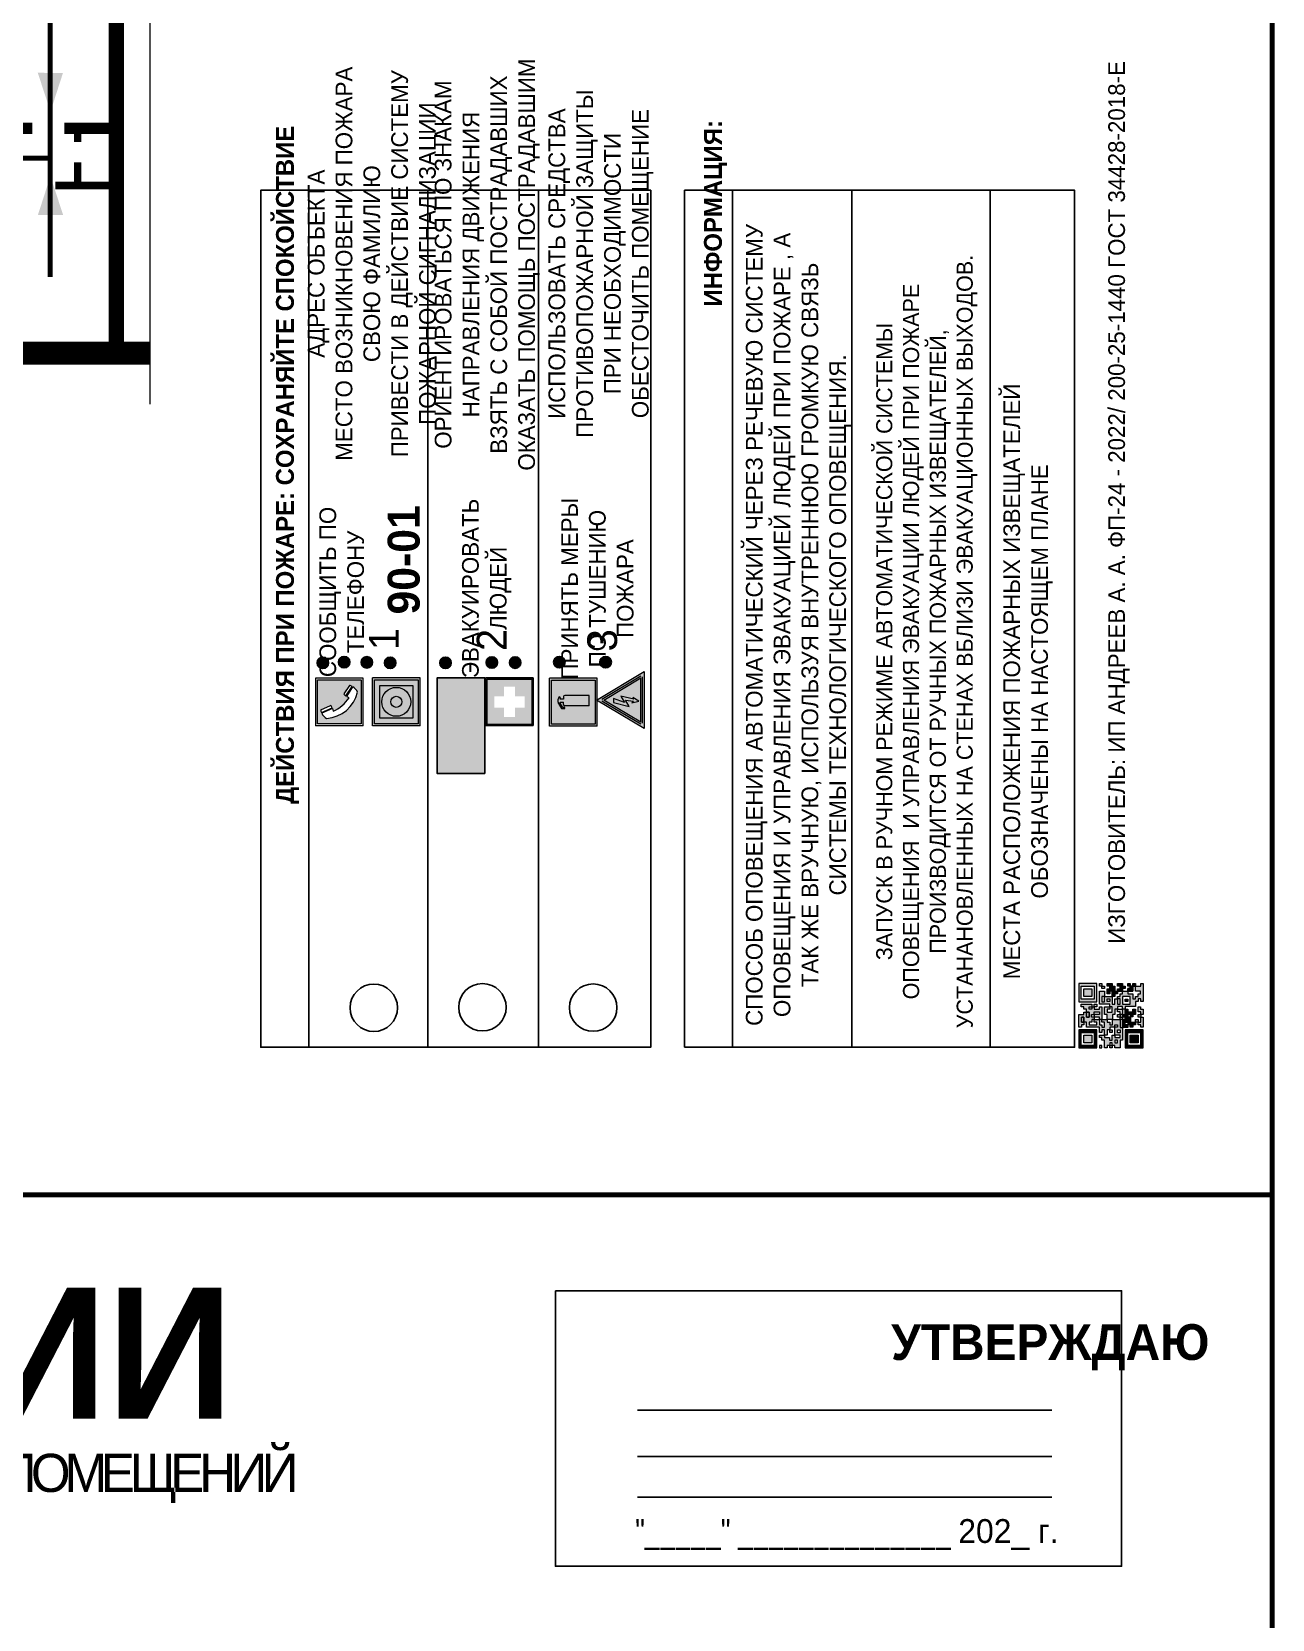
# Model space of a CAD drawing. Header units: millimetres. Extents: x 13114 to 67229, y 22859 to 38520.
# Drawn here: x 22875.4 to 23083.5, y 31221.1 to 31487.5 of the extents above; entities that cross this region are included whole.
import ezdxf

# ---------------------------------------------------------------- set-up
doc = ezdxf.new("R2010")
doc.units = ezdxf.units.MM
doc.layers.add('План_Штампы', color=7, linetype='Continuous')
doc.styles.add('обычный', font='arial.ttf')

# ---------------------------------------------------------------- blocks, each defined once
blk = doc.blocks.new('A$C3E6D3DDE')
at = {"lineweight": 5}
h = blk.add_hatch(color=40, dxfattribs=at)
h.paths.add_polyline_path([(24.1, 1.45), (16.46, -11.35), (31.74, -11.35)])
h.paths.add_polyline_path([(24.09, -0.46), (30.03, -10.41), (18.14, -10.41)], flags=16)
h.paths.add_polyline_path([(24.54, -3.08), (23.41, -6.02), (25.13, -5.01), (24.33, -8.5), (24.82, -8.27), (23.79, -9.86), (23.4, -8.04), (23.8, -8.43), (24.04, -6.29), (22.39, -7.25), (23.44, -3.08)], flags=0)
h = blk.add_hatch(color=256, dxfattribs=at)
h.paths.add_polyline_path([(24.37, 0.03, 0.567511), (23.82, 0.03), (17.59, -10.4, 0.582454), (17.86, -10.88), (30.32, -10.88, 0.582149), (30.6, -10.4)])
h.paths.add_polyline_path([(24.09, -0.46), (18.14, -10.41), (30.03, -10.41)], flags=16)
h.paths.add_polyline_path([(24.54, -3.08), (23.41, -6.02), (25.13, -5.01), (24.33, -8.5), (24.82, -8.27), (23.79, -9.86), (23.4, -8.04), (23.8, -8.43), (24.04, -6.29), (22.39, -7.25), (23.44, -3.08)], flags=0)
h = blk.add_hatch(color=40, dxfattribs=at)
h.paths.add_polyline_path([(24.09, -0.46), (18.14, -10.41), (30.03, -10.41)])
h.paths.add_polyline_path([(24.82, -8.27), (23.79, -9.86), (23.4, -8.04), (23.8, -8.43), (24.04, -6.29), (22.39, -7.25), (23.44, -3.08), (24.54, -3.08), (23.41, -6.02), (25.13, -5.01), (24.33, -8.5)], flags=16)
at = {"color": 40, "lineweight": 5}
for p, q in [((16.46, -11.35), (24.1, 1.45)), ((24.1, 1.45), (31.74, -11.35))]:
    blk.add_line(p, q, dxfattribs=at)
at = {"lineweight": 5}
for p, q in [((17.59, -10.4), (23.82, 0.03)), ((24.37, 0.03), (30.6, -10.4)), ((18.14, -10.41), (24.09, -0.46)), ((23.44, -3.08), (22.39, -7.25)), ((23.41, -6.02), (24.54, -3.08)), ((24.54, -3.08), (23.44, -3.08)), ((24.09, -0.46), (30.03, -10.41)), ((22.39, -7.25), (24.04, -6.29)), ((23.8, -8.43), (23.4, -8.04)), ((23.4, -8.04), (23.79, -9.86)), ((25.13, -5.01), (23.41, -6.02)), ((23.79, -9.86), (24.82, -8.27)), ((24.04, -6.29), (23.8, -8.43)), ((24.33, -8.5), (25.13, -5.01)), ((24.82, -8.27), (24.33, -8.5)), ((17.86, -10.88), (30.32, -10.88)), ((18.14, -10.41), (30.03, -10.41))]:
    blk.add_line(p, q, dxfattribs=at)
at = {"color": 50, "lineweight": 5}
blk.add_line((31.74, -11.35), (16.46, -11.35), dxfattribs=at)
blk = doc.blocks.new('A$C456E1F9C')
at = {"lineweight": 5}
h = blk.add_hatch(color=242, dxfattribs=at)
h.paths.add_polyline_path([(0.51, -1.47), (0.51, -13.26), (12.29, -13.26), (12.29, -1.47)])
h.paths.add_polyline_path([(5.42, -4.95, -0.254479), (4.78, -5.4), (3.52, -2.53, -0.209735), (4.23, -2.4)], flags=16)
h.paths.add_polyline_path([(8.53, -8.6), (10.87, -10.17), (10.54, -10.76), (8.03, -9.13, -0.192251)], flags=16)
h.paths.add_polyline_path([(4.61, -5.49, 0.005518), (3.87, -5.72, 0.128647), (7.49, -10.01, 0.00809), (7.83, -9.33), (10.47, -10.97, -0.16736), (8.99, -12.25, -0.327862), (1.95, -3.95, -0.166952), (3.36, -2.62)], flags=16)
at = {"color": 242, "lineweight": 5}
for p, q in [((0, -13.77), (0, -0.97)), ((12.8, -0.97), (0, -0.97)), ((4.61, -5.49), (3.36, -2.62)), ((3.52, -2.53), (4.78, -5.4)), ((4.23, -2.4), (5.42, -4.95)), ((12.8, -13.77), (12.8, -0.97)), ((7.83, -9.33), (10.47, -10.97)), ((8.03, -9.13), (10.54, -10.76)), ((10.81, -10.12), (8.53, -8.6)), ((10.54, -10.76), (10.8, -10.3)), ((10.8, -10.3), (10.81, -10.12)), ((0, -13.77), (12.8, -13.77))]:
    blk.add_line(p, q, dxfattribs=at)
blk.add_lwpolyline([(0.51, -1.47), (12.29, -1.47), (12.29, -13.26), (0.51, -13.26)], close=True, dxfattribs=at)
for centre, radius, start, end in [((4.59, -5.34), 2.99, 114.2845, 152.1974), ((11.12, -3.31), 9.19, 183.9915, 256.6009), ((4.02, -3.27), 0.891, 76.3284, 123.7092), ((14.98, -39.1), 35.17, 107.1487, 108.4135), ((13.86, -0.94), 11.08, 205.5536, 234.8762), ((4.68, -4.59), 0.824, 276.9621, 334.0723), ((-13.31, 0.8), 23.44, 332.5487, 334.4027), ((8.94, -9.5), 0.989, 114.4092, 157.9388), ((7.87, -9.46), 3, 291.9291, 329.9329)]:
    blk.add_arc(centre, radius, start, end, dxfattribs=at)
blk = doc.blocks.new('A$C54414219')
at = {"true_color": 0xffffff}
h = blk.add_hatch(color=7, dxfattribs=at)
h.paths.add_polyline_path([(2.39, -9.45), (2.39, -18.3), (11.23, -18.3), (11.23, -9.45)], flags=0)
h.paths.add_polyline_path([(10.71, -13.87, -1), (2.92, -13.87, -1)], flags=0)
h.paths.add_polyline_path([(8.3, -13.87, -1), (5.33, -13.87, -1)], flags=0)
h.paths.add_polyline_path([(0.41, -7.47), (0.41, -20.27), (13.21, -20.27), (13.21, -7.47)])
h.paths.add_polyline_path([(0.92, -19.77), (12.71, -19.77), (12.71, -7.98), (0.92, -7.98)], flags=16)
h.paths.add_polyline_path([(11.23, -9.45), (11.23, -18.3), (2.39, -18.3), (2.39, -9.45)], flags=0)
at = {"lineweight": 5}
h = blk.add_hatch(color=242, dxfattribs=at)
h.paths.add_polyline_path([(12.71, -7.98), (0.92, -7.98), (0.92, -19.77), (12.71, -19.77)])
h.paths.add_polyline_path([(11.23, -18.3), (2.39, -18.3), (2.39, -9.45), (11.23, -9.45)], flags=16)
h.paths.add_polyline_path([(10.71, -13.87, -1), (2.92, -13.87, -1)], flags=0)
h.paths.add_polyline_path([(8.3, -13.87, -1), (5.33, -13.87, -1)], flags=0)
at = {"true_color": 0xffffff}
h = blk.add_hatch(color=7, dxfattribs=at)
h.paths.add_polyline_path([(2.39, -9.45), (2.39, -18.3), (11.23, -18.3), (11.23, -9.45)])
h.paths.add_polyline_path([(10.71, -13.87, -1), (2.92, -13.87, -1)], flags=16)
h.paths.add_polyline_path([(8.3, -13.87, -1), (5.33, -13.87, -1)], flags=0)
at = {"lineweight": 5}
h = blk.add_hatch(color=242, dxfattribs=at)
h.paths.add_polyline_path([(2.92, -13.87, 1), (10.71, -13.87, 1)])
h.paths.add_polyline_path([(8.3, -13.87, -1), (5.33, -13.87, -1)], flags=16)
at = {"color": 242, "lineweight": 5}
for p, q in [((0.41, -20.27), (0.41, -7.47)), ((0.41, -7.47), (13.21, -7.47)), ((0.41, -7.47), (13.21, -7.47)), ((13.21, -20.27), (13.21, -7.47)), ((0.41, -20.27), (13.21, -20.27))]:
    blk.add_line(p, q, dxfattribs=at)
for points in [[(0.92, -7.98), (12.71, -7.98), (12.71, -19.77), (0.92, -19.77)], [(2.39, -9.45), (11.23, -9.45), (11.23, -18.3), (2.39, -18.3)]]:
    blk.add_lwpolyline(points, close=True, dxfattribs=at)
for radius in [3.89, 1.49]:
    blk.add_circle((6.81, -13.87), radius, dxfattribs=at)
blk = doc.blocks.new('A$C32E8229D')
at = {"true_color": 0xffffff}
blk.add_hatch(color=7, dxfattribs=at).paths.add_polyline_path([(0, 0), (0, -8), (16, -8), (16, 0)])
h = blk.add_hatch(color=126)
h.paths.add_polyline_path([(0.2, -0.2), (15.8, -0.2), (15.8, -7.8), (0.2, -7.8)])
h.paths.add_polyline_path([(13.49, -2.05), (12.08, -2.05), (11.37, -2.63, 0.162397), (11.29, -2.84), (11.29, -3.63), (10.35, -3.63), (10.35, -4.05), (11.68, -4.05), (11.68, -3.48), (12.26, -4.28), (11.29, -5.1), (11.29, -6.78), (11.85, -6.78), (11.85, -5.44), (12.8, -4.64), (12.8, -5.94), (14.46, -5.94), (14.46, -5.39), (13.45, -5.39), (13.45, -3.97), (12.46, -2.59), (13.15, -2.59), (13.69, -3.34), (14.18, -3)], flags=16)
h.paths.add_polyline_path([(10.74, -1.82, 1), (11.8, -1.82, 1)], flags=16)
h.paths.add_polyline_path([(9.39, -3.59), (5.99, -3.59), (6.56, -3.03), (5.91, -3.03), (5.1, -3.83), (5.91, -4.64), (6.56, -4.64), (5.99, -4.09), (9.39, -4.09)], flags=16)
h.paths.add_polyline_path([(4.29, -1.08), (1.72, -1.08), (1.72, -6.6), (4.29, -6.6)], flags=16)
at = {"color": 126}
blk.add_lwpolyline([(16, -8), (0, -8), (0, 0), (16, 0)], close=True, dxfattribs=at)
blk = doc.blocks.new('A$C18900ED3')
h = blk.add_hatch(color=126)
h.paths.add_polyline_path([(-0.18, -0.18), (-7.02, -0.18), (-7.02, -7.02), (-0.18, -7.02)])
h.paths.add_polyline_path([(-5.89, -4.46), (-5.89, -2.77), (-4.46, -2.77), (-4.46, -1.31), (-2.77, -1.31), (-2.77, -2.77), (-1.33, -2.77), (-1.33, -4.46), (-2.77, -4.46), (-2.77, -5.89), (-4.46, -5.89), (-4.46, -4.46)], flags=16)
at = {"color": 126}
for p, q in [((-7.2, 0), (-7.2, -7.2)), ((0, 0), (-7.2, 0)), ((0, -7.2), (0, 0)), ((-7.02, -7.02), (-7.02, -0.18)), ((-7.02, -0.18), (-0.18, -0.18)), ((-0.18, -0.18), (-0.18, -7.02)), ((-0.18, -7.02), (-7.02, -7.02)), ((-7.2, -7.2), (0, -7.2))]:
    blk.add_line(p, q, dxfattribs=at)
blk = doc.blocks.new('A$C3AD82952')
at = {"true_color": 0xf5f5ff}
h = blk.add_hatch(color=7, dxfattribs=at)
h.dxf.hatch_style = 1
h.paths.add_polyline_path([(8.21, 8.73, 0.414214), (7.89, 9.05), (7.22, 9.05), (7.22, 9.92), (7.59, 9.92, 1), (7.57, 10.36), (7.22, 10.36), (7.22, 10.6), (6.43, 10.6), (6.43, 10.36), (6.01, 10.36), (4.74, 9.59), (4.74, 8.69), (4.98, 8.73), (4.98, 9.26), (6.12, 9.91), (6.43, 9.91), (6.43, 9.05), (5.76, 9.05, 0.414214), (5.44, 8.73), (5.44, 2.2), (8.21, 2.2)], flags=0)
h.paths.add_polyline_path([(12.8, 12.8), (0, 12.8), (0, 0), (12.8, 0)])
h.paths.add_polyline_path([(0.51, 12.29), (12.29, 12.29), (12.29, 0.51), (0.51, 0.51)], flags=16)
h.paths.add_polyline_path([(4.74, 9.59), (6.01, 10.36), (6.43, 10.36), (6.43, 10.6), (7.22, 10.6), (7.22, 10.36), (7.59, 10.36, -0.94586), (7.59, 9.92), (7.22, 9.92), (7.22, 9.05), (7.89, 9.05, -0.414214), (8.21, 8.73), (8.21, 2.2), (5.44, 2.2), (5.44, 8.73, -0.414214), (5.76, 9.05), (6.43, 9.05), (6.43, 9.91), (6.12, 9.91), (4.98, 9.26), (4.98, 8.73), (4.74, 8.69)], flags=0)
h = blk.add_hatch(color=242)
h.dxf.hatch_style = 1
h.paths.add_polyline_path([(12.29, 12.29), (0.51, 12.29), (0.51, 0.51), (12.29, 0.51)])
h.paths.add_polyline_path([(4.74, 8.69), (4.74, 9.59), (6.01, 10.36), (6.43, 10.36), (6.43, 10.6), (7.22, 10.6), (7.22, 10.36), (7.59, 10.36, -0.94586), (7.59, 9.92), (7.22, 9.92), (7.22, 9.05), (7.89, 9.05, -0.414214), (8.21, 8.73), (8.21, 2.2), (5.44, 2.2), (5.44, 8.73, -0.414214), (5.76, 9.05), (6.43, 9.05), (6.43, 9.91), (6.12, 9.91), (4.98, 9.26), (4.98, 8.73)], flags=16)
h = blk.add_hatch(color=7, dxfattribs=at)
h.dxf.hatch_style = 1
h.paths.add_polyline_path([(8.21, 8.73, 0.414214), (7.89, 9.05), (7.22, 9.05), (7.22, 9.92), (7.59, 9.92, 1), (7.57, 10.36), (7.22, 10.36), (7.22, 10.6), (6.43, 10.6), (6.43, 10.36), (6.01, 10.36), (4.74, 9.59), (4.74, 8.69), (4.98, 8.73), (4.98, 9.26), (6.12, 9.91), (6.43, 9.91), (6.43, 9.05), (5.76, 9.05, 0.414214), (5.44, 8.73), (5.44, 2.2), (8.21, 2.2)])
at = {"color": 242, "lineweight": 5}
for p, q in [((0, 0), (0, 12.8)), ((0, 12.8), (12.8, 12.8)), ((12.8, 0), (12.8, 12.8)), ((6.01, 10.36), (4.74, 9.59)), ((4.74, 9.59), (4.74, 8.69)), ((4.74, 8.69), (4.98, 8.73)), ((4.98, 9.26), (6.12, 9.91)), ((4.98, 8.73), (4.98, 9.26)), ((5.44, 2.2), (5.44, 8.73)), ((5.76, 9.05), (6.43, 9.05)), ((6.01, 10.36), (6.43, 10.36)), ((6.12, 9.91), (6.43, 9.91)), ((7.22, 10.6), (6.43, 10.6)), ((6.43, 10.6), (6.43, 10.36)), ((6.43, 9.91), (6.43, 9.05)), ((7.22, 10.36), (7.22, 10.6)), ((7.59, 10.36), (7.22, 10.36)), ((7.22, 9.05), (7.22, 9.92)), ((7.59, 9.92), (7.22, 9.92)), ((7.89, 9.05), (7.22, 9.05)), ((8.21, 2.2), (8.21, 8.73)), ((0, 0), (12.8, 0)), ((5.44, 2.2), (8.21, 2.2))]:
    blk.add_line(p, q, dxfattribs=at)
blk.add_lwpolyline([(0.51, 12.29), (12.29, 12.29), (12.29, 0.51), (0.51, 0.51)], close=True, dxfattribs=at)
for centre, radius, start, end in [((5.76, 8.73), 0.32, 90, 180), ((7.58, 10.14), 0.223, 273.1875, 86.8125), ((7.89, 8.73), 0.32, 0, 90)]:
    blk.add_arc(centre, radius, start, end, dxfattribs=at)
blk = doc.blocks.new('QR')
at = {"lineweight": 0}
h = blk.add_hatch(color=256, dxfattribs=at)
h.dxf.hatch_style = 1
h.paths.add_polyline_path([(9241.16, 2687.38), (9242.01, 2687.38), (9242.01, 2687.83), (9241.59, 2687.83), (9241.59, 2688.68), (9239.45, 2688.68), (9239.45, 2688.25), (9239.86, 2688.25), (9239.86, 2687.83), (9240.29, 2687.83), (9240.29, 2688.25), (9241.16, 2688.25), (9241.16, 2687.83), (9240.29, 2687.83), (9240.29, 2687.38), (9239.45, 2687.38), (9239.45, 2685.22), (9238.57, 2685.22), (9238.57, 2684.8), (9239.02, 2684.8), (9239.02, 2684.37), (9238.13, 2684.37), (9238.13, 2683.92), (9239.02, 2683.92), (9239.02, 2683.5), (9239.44, 2683.5), (9239.44, 2682.64), (9239.87, 2682.64), (9239.87, 2682.18), (9239.44, 2682.18), (9239.44, 2682.64), (9238.13, 2682.64), (9238.13, 2681.76), (9237.71, 2681.76), (9237.71, 2682.64), (9238.13, 2682.64), (9238.13, 2683.07), (9237.27, 2683.07), (9237.27, 2683.51), (9237.71, 2683.51), (9237.71, 2684.37), (9238.13, 2684.37), (9238.13, 2685.22), (9237.71, 2685.22), (9237.71, 2684.8), (9237.28, 2684.8), (9237.28, 2684.38), (9235.98, 2684.38), (9235.98, 2683.92), (9236.4, 2683.92), (9236.4, 2683.49), (9236.84, 2683.49), (9236.84, 2683.07), (9236.4, 2683.07), (9236.4, 2682.64), (9235.98, 2682.64), (9235.98, 2681.76), (9237.29, 2681.76), (9237.29, 2681.33), (9239.43, 2681.33), (9239.43, 2681.76), (9240.74, 2681.76), (9240.74, 2683.05), (9239.87, 2683.05), (9239.87, 2683.5), (9240.29, 2683.5), (9240.29, 2683.91), (9240.74, 2683.91), (9240.74, 2684.81), (9240.29, 2684.81), (9240.29, 2684.79), (9240.29, 2684.37), (9239.45, 2684.37), (9239.45, 2684.8), (9239.87, 2684.8), (9239.87, 2685.21), (9240.74, 2685.21), (9240.74, 2686.1), (9240.29, 2686.1), (9240.29, 2685.64), (9239.86, 2685.64), (9239.86, 2686.95), (9240.29, 2686.95), (9240.29, 2686.52), (9240.74, 2686.52), (9240.74, 2686.1), (9241.16, 2686.1), (9241.16, 2686.53), (9241.59, 2686.53), (9241.59, 2686.1), (9242.02, 2686.1), (9242.02, 2685.21), (9241.59, 2685.21), (9241.59, 2686.1), (9241.16, 2686.1), (9241.16, 2685.21), (9240.74, 2685.21), (9240.74, 2684.81), (9242.89, 2684.81), (9242.89, 2685.22), (9242.47, 2685.22), (9242.47, 2686.11), (9242.89, 2686.11), (9242.89, 2686.52), (9242.46, 2686.52), (9242.46, 2686.95), (9242.89, 2686.95), (9242.89, 2686.52), (9243.32, 2686.52), (9243.32, 2688.26), (9242.9, 2688.26), (9242.9, 2687.83), (9242.47, 2687.83), (9242.47, 2687.38), (9242.01, 2687.38), (9242.01, 2686.94), (9241.16, 2686.94)])
h.paths.add_polyline_path([(9239.02, 2682.18), (9239.02, 2681.76), (9238.54, 2681.76), (9238.54, 2682.18)], flags=16)
h.paths.add_polyline_path([(9237.27, 2682.65), (9237.27, 2682.19), (9236.83, 2682.19), (9236.83, 2682.65)], flags=16)
h = blk.add_hatch(color=256, dxfattribs=at)
h.dxf.hatch_style = 1
h.paths.add_polyline_path([(9238.15, 2687.83), (9236.83, 2687.83), (9236.83, 2686.52), (9238.15, 2686.52)], flags=0)
h.paths.add_polyline_path([(9239.01, 2685.65), (9239.01, 2688.68), (9235.98, 2688.68), (9235.98, 2685.65)])
h.paths.add_polyline_path([(9236.41, 2686.1), (9236.41, 2688.26), (9238.56, 2688.26), (9238.56, 2686.1)], flags=16)
h.paths.add_polyline_path([(9236.83, 2686.52), (9236.83, 2687.83), (9238.15, 2687.83), (9238.15, 2686.52)], flags=0)
h = blk.add_hatch(color=256, dxfattribs=at)
h.dxf.hatch_style = 1
h.paths.add_polyline_path([(9238.15, 2686.52), (9238.15, 2687.83), (9236.83, 2687.83), (9236.83, 2686.52)])
h.paths.add_polyline_path([(9245.91, 2686.52), (9245.91, 2687.83), (9244.59, 2687.83), (9244.59, 2686.52)], flags=0)
h.paths.add_polyline_path([(9246.77, 2685.65), (9246.77, 2688.68), (9243.74, 2688.68), (9243.74, 2685.65)])
h.paths.add_polyline_path([(9244.17, 2686.1), (9244.17, 2688.26), (9246.32, 2688.26), (9246.32, 2686.1)], flags=16)
h.paths.add_polyline_path([(9244.59, 2686.52), (9244.59, 2687.83), (9245.91, 2687.83), (9245.91, 2686.52)], flags=0)
h = blk.add_hatch(color=256, dxfattribs=at)
h.dxf.hatch_style = 1
h.paths.add_polyline_path([(9240.75, 2681.76), (9240.75, 2681.35), (9241.17, 2681.35), (9241.17, 2681.76)])
h.paths.add_polyline_path([(9241.6, 2682.18), (9241.17, 2682.18), (9241.17, 2681.76), (9241.6, 2681.76)])
h.paths.add_polyline_path([(9242.47, 2681.34), (9242.47, 2682.19), (9242.02, 2682.19), (9242.02, 2681.76), (9241.6, 2681.76), (9241.6, 2681.34)])
h.paths.add_polyline_path([(9239.87, 2678.3), (9239.44, 2678.3), (9239.44, 2677.89), (9241.17, 2677.89), (9241.17, 2678.3), (9240.28, 2678.3), (9240.28, 2678.73), (9239.87, 2678.73)])
h.paths.add_polyline_path([(9240.75, 2678.73), (9240.75, 2679.19), (9240.28, 2679.19), (9240.28, 2678.73)])
h.paths.add_polyline_path([(9241.6, 2678.73), (9241.17, 2678.73), (9241.17, 2678.3), (9241.6, 2678.3)])
h.paths.add_polyline_path([(9242.02, 2678.3), (9241.6, 2678.3), (9241.6, 2677.89), (9242.48, 2677.89), (9242.48, 2678.31), (9242.9, 2678.31), (9242.9, 2678.73), (9242.02, 2678.73)])
h.paths.add_polyline_path([(9246.36, 2684.37), (9246.36, 2684.79), (9245.93, 2684.79), (9245.93, 2684.37)])
h.paths.add_polyline_path([(9246.78, 2685.2), (9246.36, 2685.2), (9246.36, 2684.79), (9246.78, 2684.79)])
h.paths.add_polyline_path([(9245.91, 2687.83), (9244.59, 2687.83), (9244.59, 2686.52), (9245.91, 2686.52)])
h = blk.add_hatch(color=256, dxfattribs=at)
h.dxf.hatch_style = 1
h.paths.add_polyline_path([(9243.32, 2686.11), (9242.89, 2686.11), (9242.89, 2685.64), (9243.32, 2685.64)])
h.paths.add_polyline_path([(9239.02, 2683.07), (9239.02, 2683.5), (9238.56, 2683.5), (9238.56, 2683.07)])
h.paths.add_polyline_path([(9236.4, 2684.8), (9236.4, 2685.22), (9235.98, 2685.22), (9235.98, 2684.8)])
h.paths.add_polyline_path([(9236.4, 2683.07), (9236.4, 2683.49), (9235.98, 2683.49), (9235.98, 2683.07)])
h = blk.add_hatch(color=256, dxfattribs=at)
h.dxf.hatch_style = 1
h.paths.add_polyline_path([(9243.32, 2682.64), (9243.32, 2683.07), (9244.62, 2683.07), (9244.62, 2684.37), (9243.74, 2684.37), (9243.74, 2684.8), (9244.62, 2684.8), (9244.62, 2684.37), (9245.48, 2684.37), (9245.48, 2685.22), (9243.32, 2685.22), (9243.32, 2683.5), (9242.89, 2683.5), (9242.89, 2683.06), (9242.01, 2683.06), (9242.01, 2683.91), (9242.47, 2683.91), (9242.47, 2683.5), (9242.89, 2683.5), (9242.89, 2684.38), (9241.59, 2684.38), (9241.59, 2683.91), (9240.74, 2683.91), (9240.74, 2683.05), (9241.59, 2683.05), (9241.59, 2682.64), (9242.47, 2682.64), (9242.47, 2682.19), (9242.91, 2682.19), (9242.91, 2681.34), (9242.48, 2681.34), (9242.48, 2680.91), (9242.91, 2680.91), (9242.91, 2679.17), (9243.75, 2679.17), (9243.75, 2678.73), (9244.2, 2678.73), (9244.2, 2678.3), (9243.75, 2678.3), (9243.75, 2677.88), (9246.78, 2677.88), (9246.78, 2678.3), (9246.35, 2678.3), (9246.35, 2679.19), (9245.48, 2679.19), (9245.48, 2678.31), (9245.05, 2678.31), (9245.05, 2678.73), (9244.62, 2678.73), (9244.62, 2679.19), (9244.2, 2679.19), (9244.2, 2679.61), (9245.05, 2679.61), (9245.05, 2680.46), (9245.48, 2680.46), (9245.48, 2681.34), (9245.04, 2681.34), (9245.04, 2681.76), (9244.63, 2681.76), (9244.63, 2682.19), (9244.21, 2682.19), (9244.21, 2681.76), (9243.32, 2681.76), (9243.32, 2682.19), (9244.21, 2682.19), (9244.21, 2682.64)])
h.paths.add_polyline_path([(9243.75, 2683.49), (9243.75, 2683.92), (9244.21, 2683.92), (9244.21, 2683.49)], flags=16)
h.paths.add_polyline_path([(9243.32, 2681.34), (9244.63, 2681.34), (9244.63, 2680.04), (9243.32, 2680.04)], flags=16)
h.paths.add_polyline_path([(9243.76, 2680.89), (9244.18, 2680.89), (9244.18, 2680.48), (9243.76, 2680.48)], flags=0)
h = blk.add_hatch(color=256, dxfattribs=at)
h.dxf.hatch_style = 1
h.paths.add_polyline_path([(9246.36, 2683.07), (9246.78, 2683.07), (9246.78, 2683.92), (9246.36, 2683.92), (9246.36, 2683.49), (9245.92, 2683.49), (9245.92, 2683.92), (9245.06, 2683.92), (9245.06, 2683.49), (9245.48, 2683.49), (9245.48, 2683.07), (9244.62, 2683.07), (9244.62, 2682.65), (9245.05, 2682.65), (9245.05, 2682.18), (9245.48, 2682.18), (9245.48, 2682.65), (9246.36, 2682.65)])
h.paths.add_polyline_path([(9246.78, 2682.18), (9246.36, 2682.18), (9246.36, 2681.75), (9245.92, 2681.75), (9245.92, 2682.18), (9245.48, 2682.18), (9245.48, 2681.34), (9245.48, 2681.34), (9245.94, 2681.34), (9245.94, 2680.91), (9246.36, 2680.91), (9246.36, 2681.34), (9246.78, 2681.34)])
h = blk.add_hatch(color=256, dxfattribs=at)
h.dxf.hatch_style = 1
h.paths.add_polyline_path([(9235.98, 2680.9), (9235.98, 2677.86), (9239.02, 2677.86), (9239.02, 2680.9)])
h.paths.add_polyline_path([(9238.57, 2680.48), (9238.57, 2678.32), (9236.41, 2678.32), (9236.41, 2680.48)], flags=16)
h.paths.add_polyline_path([(9238.15, 2680.05), (9238.15, 2678.74), (9236.83, 2678.74), (9236.83, 2680.05)], flags=0)
h = blk.add_hatch(color=256, dxfattribs=at)
h.dxf.hatch_style = 1
h.paths.add_polyline_path([(9238.15, 2680.05), (9236.83, 2680.05), (9236.83, 2678.74), (9238.15, 2678.74)])
h = blk.add_hatch(color=256, dxfattribs=at)
h.dxf.hatch_style = 1
h.paths.add_polyline_path([(9242.02, 2680.46), (9242.48, 2680.46), (9242.48, 2680.91), (9241.58, 2680.91), (9241.58, 2681.35), (9241.17, 2681.35), (9241.17, 2680.91), (9240.75, 2680.91), (9240.75, 2681.33), (9239.43, 2681.33), (9239.43, 2680.46), (9239.86, 2680.46), (9239.86, 2680.92), (9240.3, 2680.92), (9240.3, 2680.46), (9239.86, 2680.46), (9239.86, 2680.04), (9239.44, 2680.04), (9239.44, 2679.62), (9239.86, 2679.62), (9239.86, 2679.19), (9240.29, 2679.19), (9240.29, 2680.03), (9241.18, 2680.03), (9241.18, 2680.47), (9241.6, 2680.47), (9241.6, 2680.03), (9241.18, 2680.03), (9241.18, 2679.61), (9241.6, 2679.61), (9241.6, 2679.19), (9242.47, 2679.19), (9242.47, 2679.6), (9242.02, 2679.6)])
h = blk.add_hatch(color=256, dxfattribs=at)
h.dxf.hatch_style = 1
h.paths.add_polyline_path([(9244.18, 2680.48), (9244.18, 2680.89), (9243.76, 2680.89), (9243.76, 2680.48)])
h = blk.add_hatch(color=256, dxfattribs=at)
h.dxf.hatch_style = 1
h.paths.add_polyline_path([(9245.93, 2680.04), (9245.93, 2680.46), (9245.48, 2680.46), (9245.48, 2679.62), (9246.35, 2679.62), (9246.35, 2680.04)])
h.paths.add_polyline_path([(9246.78, 2680.04), (9246.78, 2680.46), (9246.35, 2680.46), (9246.35, 2680.04)])
h.paths.add_polyline_path([(9246.78, 2679.18), (9246.78, 2679.62), (9246.35, 2679.62), (9246.35, 2679.18)])
for points in [[(9237.71, 2685.22), (9238.13, 2685.22), (9238.13, 2684.37), (9237.71, 2684.37), (9237.71, 2683.51), (9237.27, 2683.51), (9237.27, 2683.07), (9238.13, 2683.07), (9238.13, 2682.64), (9237.71, 2682.64), (9237.71, 2681.76), (9238.13, 2681.76), (9238.13, 2682.64), (9239.44, 2682.64), (9239.44, 2683.5), (9239.02, 2683.5), (9239.02, 2683.07), (9238.56, 2683.07), (9238.56, 2683.5), (9239.02, 2683.5), (9239.02, 2683.92), (9238.13, 2683.92), (9238.13, 2684.37), (9239.02, 2684.37), (9239.02, 2684.8), (9238.57, 2684.8), (9238.57, 2685.22), (9239.45, 2685.22), (9239.45, 2687.38), (9240.29, 2687.38), (9240.29, 2687.83), (9239.86, 2687.83), (9239.86, 2688.25), (9239.45, 2688.25), (9239.45, 2688.68), (9241.59, 2688.68), (9241.59, 2687.83), (9242.01, 2687.83), (9242.01, 2687.38), (9242.47, 2687.38), (9242.47, 2687.83), (9242.9, 2687.83), (9242.9, 2688.26), (9243.32, 2688.26), (9243.32, 2686.52), (9242.89, 2686.52), (9242.89, 2686.11), (9243.32, 2686.11), (9243.32, 2685.64), (9242.89, 2685.64), (9242.89, 2686.11), (9242.47, 2686.11), (9242.47, 2685.22), (9242.89, 2685.22), (9242.89, 2684.81), (9240.74, 2684.81), (9240.74, 2683.91), (9241.59, 2683.91), (9241.59, 2684.38), (9242.89, 2684.38), (9242.89, 2683.5), (9242.47, 2683.5), (9242.47, 2683.91), (9242.01, 2683.91), (9242.01, 2683.06), (9242.89, 2683.06), (9242.89, 2683.5), (9243.32, 2683.5), (9243.32, 2685.22), (9245.48, 2685.22), (9245.48, 2684.37), (9244.62, 2684.37), (9244.62, 2683.07), (9245.48, 2683.07), (9245.48, 2683.49), (9245.06, 2683.49), (9245.06, 2683.92), (9245.92, 2683.92), (9245.92, 2683.49), (9246.36, 2683.49), (9246.36, 2683.92), (9246.78, 2683.92), (9246.78, 2683.07), (9246.36, 2683.07), (9246.36, 2682.65), (9245.48, 2682.65), (9245.48, 2682.18), (9245.92, 2682.18), (9245.92, 2681.75), (9246.36, 2681.75), (9246.36, 2682.18), (9246.78, 2682.18), (9246.78, 2681.34), (9246.36, 2681.34), (9246.36, 2680.91), (9245.94, 2680.91), (9245.94, 2681.34), (9245.48, 2681.34), (9245.48, 2680.46), (9245.93, 2680.46), (9245.93, 2680.04), (9246.35, 2680.04), (9246.35, 2680.46), (9246.78, 2680.46), (9246.78, 2680.04), (9246.78, 2680.04), (9246.35, 2680.04), (9246.35, 2679.62), (9246.78, 2679.62), (9246.78, 2679.18), (9246.35, 2679.18), (9246.35, 2678.3), (9246.78, 2678.3), (9246.78, 2677.88), (9243.75, 2677.88), (9243.75, 2678.3), (9244.2, 2678.3), (9244.2, 2678.73), (9243.75, 2678.73), (9243.75, 2679.17), (9242.91, 2679.17), (9242.91, 2680.91), (9242.48, 2680.91), (9242.48, 2680.46), (9242.02, 2680.46), (9242.02, 2679.6), (9242.47, 2679.6), (9242.47, 2679.19), (9241.6, 2679.19), (9241.6, 2679.61), (9241.18, 2679.61), (9241.18, 2680.03), (9240.29, 2680.03), (9240.29, 2679.19), (9240.75, 2679.19), (9240.75, 2678.73), (9240.28, 2678.73), (9240.28, 2678.3), (9241.17, 2678.3), (9241.17, 2678.73), (9241.6, 2678.73), (9241.6, 2678.3), (9242.02, 2678.3), (9242.02, 2678.73), (9242.9, 2678.73), (9242.9, 2678.31), (9242.48, 2678.31), (9242.48, 2677.89), (9241.6, 2677.89), (9241.6, 2678.3), (9241.17, 2678.3), (9241.17, 2677.89), (9239.44, 2677.89), (9239.44, 2678.3), (9239.87, 2678.3), (9239.87, 2678.73), (9240.28, 2678.73), (9240.28, 2679.19), (9240.29, 2679.19), (9239.86, 2679.19), (9239.86, 2679.62), (9239.44, 2679.62), (9239.44, 2680.04), (9239.86, 2680.04), (9239.86, 2680.46), (9239.43, 2680.46), (9239.43, 2681.33), (9237.29, 2681.33), (9237.29, 2681.76), (9235.98, 2681.76), (9235.98, 2682.64), (9236.4, 2682.64), (9236.4, 2683.07), (9235.98, 2683.07), (9235.98, 2683.49), (9236.4, 2683.49), (9236.4, 2683.92), (9235.98, 2683.92), (9235.98, 2684.38), (9237.28, 2684.38), (9237.28, 2684.8), (9237.71, 2684.8), (9237.71, 2685.22), (9237.92, 2685.22)], [(9240.74, 2685.21), (9239.87, 2685.21), (9239.87, 2684.8), (9239.45, 2684.8), (9239.45, 2684.37), (9240.29, 2684.37), (9240.29, 2684.79), (9240.29, 2684.81), (9240.74, 2684.81), (9240.74, 2685.21), (9239.87, 2685.21)], [(9240.74, 2686.1), (9240.74, 2686.52), (9240.29, 2686.52), (9240.29, 2686.95), (9239.86, 2686.95), (9239.86, 2685.64), (9240.29, 2685.64), (9240.29, 2686.1), (9240.74, 2686.1), (9240.74, 2686.52)], [(9244.62, 2684.37), (9244.62, 2684.8), (9243.74, 2684.8), (9243.74, 2684.37), (9244.62, 2684.37)], [(9240.74, 2683.05), (9240.74, 2681.76), (9239.43, 2681.76), (9239.43, 2681.33), (9240.75, 2681.33), (9240.75, 2681.35), (9240.75, 2680.91), (9241.17, 2680.91), (9241.17, 2681.35), (9241.58, 2681.35), (9241.58, 2680.91), (9242.48, 2680.91), (9242.48, 2681.34), (9242.91, 2681.34), (9242.91, 2682.19), (9242.47, 2682.19), (9242.47, 2682.64), (9241.59, 2682.64), (9241.59, 2683.05), (9240.74, 2683.05)], [(9240.74, 2683.91), (9240.29, 2683.91), (9240.29, 2683.5), (9239.87, 2683.5), (9239.87, 2683.05), (9240.74, 2683.05), (9240.74, 2683.91)], [(9241.6, 2681.76), (9242.02, 2681.76), (9242.02, 2682.19), (9242.47, 2682.19), (9242.47, 2681.34), (9241.6, 2681.34), (9241.6, 2681.76)], [(9244.62, 2683.07), (9243.32, 2683.07), (9243.32, 2682.64), (9244.21, 2682.64), (9244.21, 2682.19), (9243.32, 2682.19), (9243.32, 2681.76), (9244.21, 2681.76), (9244.21, 2682.19), (9244.63, 2682.19), (9244.63, 2681.76), (9245.04, 2681.76), (9245.04, 2681.34), (9245.48, 2681.34)], [(9245.48, 2682.18), (9245.05, 2682.18), (9245.05, 2682.65), (9244.62, 2682.65), (9244.62, 2683.07)], [(9245.48, 2682.18), (9245.48, 2681.34)], [(9239.86, 2680.46), (9239.86, 2680.92), (9240.3, 2680.92), (9240.3, 2680.46), (9239.86, 2680.46)], [(9245.48, 2680.46), (9245.05, 2680.46), (9245.05, 2679.61), (9244.2, 2679.61), (9244.2, 2679.19), (9244.62, 2679.19), (9244.62, 2678.73), (9245.05, 2678.73), (9245.05, 2678.31), (9245.48, 2678.31), (9245.48, 2679.19), (9246.35, 2679.19), (9246.35, 2679.07)], [(9246.35, 2679.62), (9245.48, 2679.62), (9245.48, 2680.46)], [(9245.48, 2680.46), (9245.48, 2679.62), (9246.35, 2679.62), (9246.35, 2680.04), (9245.93, 2680.04), (9245.93, 2680.46), (9245.48, 2680.46), (9245.48, 2679.62)], [(9246.35, 2679.62), (9246.35, 2679.18)]]:
    blk.add_lwpolyline(points, dxfattribs=at)
for points in [[(9235.98, 2685.65), (9239.01, 2685.65), (9239.01, 2688.68), (9235.98, 2688.68)], [(9236.41, 2688.26), (9238.56, 2688.26), (9238.56, 2686.1), (9236.41, 2686.1)], [(9236.83, 2687.83), (9238.15, 2687.83), (9238.15, 2686.52), (9236.83, 2686.52)], [(9240.29, 2687.83), (9241.16, 2687.83), (9241.16, 2688.25), (9240.29, 2688.25)], [(9240.29, 2688.25), (9241.16, 2688.25), (9241.16, 2687.83), (9240.29, 2687.83)], [(9242.01, 2687.38), (9241.16, 2687.38), (9241.16, 2686.94), (9242.01, 2686.94)], [(9241.16, 2687.38), (9242.01, 2687.38), (9242.01, 2686.94), (9241.16, 2686.94)], [(9243.74, 2685.65), (9246.77, 2685.65), (9246.77, 2688.68), (9243.74, 2688.68)], [(9244.17, 2688.26), (9246.32, 2688.26), (9246.32, 2686.1), (9244.17, 2686.1)], [(9244.59, 2687.83), (9245.91, 2687.83), (9245.91, 2686.52), (9244.59, 2686.52)], [(9235.98, 2684.8), (9236.4, 2684.8), (9236.4, 2685.22), (9235.98, 2685.22)], [(9241.16, 2686.1), (9240.74, 2686.1), (9240.74, 2685.21), (9241.16, 2685.21)], [(9241.16, 2686.53), (9241.59, 2686.53), (9241.59, 2686.1), (9241.16, 2686.1)], [(9241.59, 2686.1), (9242.02, 2686.1), (9242.02, 2685.21), (9241.59, 2685.21)], [(9242.89, 2686.52), (9242.46, 2686.52), (9242.46, 2686.95), (9242.89, 2686.95)], [(9245.93, 2684.79), (9246.36, 2684.79), (9246.36, 2684.37), (9245.93, 2684.37)], [(9246.36, 2685.2), (9246.78, 2685.2), (9246.78, 2684.79), (9246.36, 2684.79)], [(9236.4, 2683.07), (9236.84, 2683.07), (9236.84, 2683.49), (9236.4, 2683.49)], [(9236.83, 2682.19), (9237.27, 2682.19), (9237.27, 2682.65), (9236.83, 2682.65)], [(9238.54, 2682.18), (9239.02, 2682.18), (9239.02, 2681.76), (9238.54, 2681.76)], [(9239.44, 2682.64), (9239.87, 2682.64), (9239.87, 2682.18), (9239.44, 2682.18)], [(9241.17, 2682.18), (9241.6, 2682.18), (9241.6, 2681.76), (9241.17, 2681.76)], [(9243.75, 2683.92), (9244.21, 2683.92), (9244.21, 2683.49), (9243.75, 2683.49)], [(9235.98, 2677.86), (9239.02, 2677.86), (9239.02, 2680.9), (9235.98, 2680.9)], [(9236.41, 2680.48), (9238.57, 2680.48), (9238.57, 2678.32), (9236.41, 2678.32)], [(9236.83, 2680.05), (9238.15, 2680.05), (9238.15, 2678.74), (9236.83, 2678.74)], [(9240.75, 2681.76), (9241.17, 2681.76), (9241.17, 2681.35), (9240.75, 2681.35)], [(9241.18, 2680.03), (9241.6, 2680.03), (9241.6, 2680.47), (9241.18, 2680.47)], [(9243.32, 2680.04), (9244.63, 2680.04), (9244.63, 2681.34), (9243.32, 2681.34)], [(9243.76, 2680.89), (9244.18, 2680.89), (9244.18, 2680.48), (9243.76, 2680.48)]]:
    blk.add_lwpolyline(points, close=True, dxfattribs=at)

msp = doc.modelspace()

# ---------------------------------------------------------------- hatches: boundary and pattern name
at = {"lineweight": 0}
h = msp.add_hatch(color=256, dxfattribs=at)
h.dxf.hatch_style = 1
h.paths.add_polyline_path([(22924.21, 31380.65, 1), (22924.21, 31382.58, 1)])
h = msp.add_hatch(color=256, dxfattribs=at)
h.dxf.hatch_style = 1
h.paths.add_polyline_path([(22927.79, 31380.75, 1), (22927.79, 31382.68, 1)])
h = msp.add_hatch(color=256, dxfattribs=at)
h.dxf.hatch_style = 1
h.paths.add_polyline_path([(22931.6, 31380.71, 1), (22931.6, 31382.64, 1)])
h = msp.add_hatch(color=256, dxfattribs=at)
h.dxf.hatch_style = 1
h.paths.add_polyline_path([(22935.53, 31380.63, 1), (22935.53, 31382.56, 1)])
h = msp.add_hatch(color=256, dxfattribs=at)
h.dxf.hatch_style = 1
h.paths.add_polyline_path([(22944.8, 31380.64, 1), (22944.8, 31382.57, 1)])
h = msp.add_hatch(color=256, dxfattribs=at)
h.dxf.hatch_style = 1
h.paths.add_polyline_path([(22952.58, 31380.68, 1), (22952.58, 31382.61, 1)])
h = msp.add_hatch(color=256, dxfattribs=at)
h.dxf.hatch_style = 1
h.paths.add_polyline_path([(22956.48, 31380.67, 1), (22956.48, 31382.61, 1)])
h = msp.add_hatch(color=256, dxfattribs=at)
h.dxf.hatch_style = 1
h.paths.add_polyline_path([(22963.9, 31380.73, 1), (22963.9, 31382.66, 1)])
h = msp.add_hatch(color=256, dxfattribs=at)
h.dxf.hatch_style = 1
h.paths.add_polyline_path([(22971.67, 31380.74, 1), (22971.67, 31382.67, 1)])

# ---------------------------------------------------------------- linework, layer by layer
at = {"color": 1, "lineweight": 100}
for points in [[(22483.53, 31687.37), (23083.53, 31687.37), (23083.53, 31292.37), (22483.53, 31292.37)], [(22483.53, 31292.37), (23083.53, 31292.37), (23083.53, 30897.37), (22483.53, 30897.37)]]:
    msp.add_lwpolyline(points, close=True, dxfattribs=at)
at = {"lineweight": 0}
msp.add_lwpolyline([(22895.23, 31425.01), (22895.23, 31639.62)], dxfattribs=at)
for points, const_width in [([(22895.23, 31433.55), (22582.66, 31433.55), (22582.66, 31538.07)], 3.84), ([(22889.57, 31517.5), (22889.57, 31433.63)], 2.56), ([(22875.46, 31471.25), (22737.82, 31471.25), (22737.82, 31441.18)], 1.92), ([(22889.63, 31471.25), (22880.87, 31471.25)], 1.92), ([(22883.08, 31471.25), (22883.08, 31468.99)], 1.28), ([(22883.08, 31465.55), (22883.08, 31461.68), (22888.83, 31461.68), (22879.33, 31461.68)], 1.28)]:
    msp.add_lwpolyline(points, dxfattribs=dict(at, const_width=const_width))
at = {"color": 126, "lineweight": 100, "true_color": 0x008754}
for points in [[(22882.9, 31524.19), (22878.49, 31524.19), (22878.49, 31466.27), (22742.51, 31466.27), (22742.51, 31438.73), (22721.72, 31438.73), (22751.38, 31438.73), (22751.38, 31447.32)], [(22878.49, 31466.27), (22878.49, 31446.35)]]:
    msp.add_lwpolyline(points, dxfattribs=at)
for points in [[(22921.86, 31317.1), (22921.86, 31460.87), (22913.8, 31460.87), (22913.8, 31317.1)], [(22921.86, 31317.1), (22921.86, 31460.87), (22979.25, 31460.87), (22979.25, 31317.1)], [(22963.25, 31276.25), (23058.25, 31276.25), (23058.25, 31230.04), (22963.25, 31230.04)]]:
    msp.add_lwpolyline(points, close=True)
for points in [[(22941.85, 31375.52), (22941.85, 31317.1), (22941.85, 31460.87)], [(22960.43, 31375.52), (22960.43, 31317.1), (22960.43, 31460.87)], [(22977, 31256.2), (23046.53, 31256.2)], [(22977, 31248.44), (23046.53, 31248.44)], [(22977, 31241.65), (23046.53, 31241.65)]]:
    msp.add_lwpolyline(points)
at = {"color": 0}
msp.add_lwpolyline([(22984.92, 31317.1), (22984.92, 31460.87), (23050.37, 31460.87), (23050.37, 31317.1)], close=True, dxfattribs=at)
for points in [[(22992.97, 31317.1), (22992.97, 31460.87)], [(23012.96, 31317.1), (23012.96, 31460.87)], [(23036.21, 31317.1), (23036.21, 31460.87)]]:
    msp.add_lwpolyline(points, dxfattribs=at)
for centre, radius in [((22924.21, 31381.61), 0.966), ((22927.79, 31381.72), 0.966), ((22931.6, 31381.68), 0.966), ((22935.53, 31381.59), 0.966), ((22944.8, 31381.61), 0.966), ((22952.58, 31381.65), 0.966), ((22956.48, 31381.64), 0.966), ((22963.9, 31381.7), 0.966), ((22971.67, 31381.7), 0.966), ((22932.77, 31323.73), 3.98), ((22951, 31323.82), 3.98), ((22969.58, 31323.76), 3.98)]:
    msp.add_circle(centre, radius)
at = {"layer": 'План_Штампы', "color": 126, "true_color": 0x008754}
for points in [[(22876.39, 31480.58), (22880.62, 31480.57), (22878.52, 31474.07)], [(22880.65, 31456.72), (22876.41, 31456.73), (22878.51, 31463.23)]]:
    msp.add_solid(points, dxfattribs=at)

# ---------------------------------------------------------------- block references
at = {"rotation": 90}
for name, p, xscale, yscale, zscale in [('A$C456E1F9C', (22922.39, 31371.05), 0.625, 0.625, 0.625), ('A$C54414219', (22927.88, 31370.8), 0.625, 0.625, 0.625), ('A$C18900ED3', (22951.53, 31379.06), 1.111111111007631, 1.111111111007631, 1.111111111007631), ('A$C3AD82952', (22970.26, 31371), 0.625, 0.625, 0.625), ('A$C3E6D3DDE', (22971.07, 31360.29), 0.625, 0.625, 0.625)]:
    msp.add_blockref(name, p, dxfattribs=dict(at, xscale=xscale, yscale=yscale, zscale=zscale))
at = {"xscale": -1, "rotation": 90}
msp.add_blockref('A$C32E8229D', (22943.38, 31379.06), dxfattribs=at)
at = {"color": 22, "lineweight": 100, "true_color": 0xbb1e10, "rotation": 90}
msp.add_blockref('QR', (25739.75, 22081.01), dxfattribs=at)

# ---------------------------------------------------------------- texts
at = {"lineweight": 0, "attachment_point": 5, "rotation": 90, "style": 'обычный'}
for s, insert, char_height, width in [('\\pi-8.4,l8.4,t8.4;{\\fProxima Nova Rg|b0|i0|c204|p2;ОРИЕНТИРОВАТЬСЯ ПО ЗНАКАМ \\PНАПРАВЛЕНИЯ ДВИЖЕНИЯ\\PВЗЯТЬ С СОБОЙ ПОСТРАДАВШИХ\\PОКАЗАТЬ ПОМОЩЬ ПОСТРАДАВШИМ}', (22951.81, 31448.41), 2.8, 126.6484), ('\\pi-8.4,l8.4,t8.4;{\\fProxima Nova Rg|b0|i0|c204|p2;ИЗГОТОВИТЕЛЬ: ИП АНДРЕЕВ А. А.\\fProxima Nova Rg|b0|i0|c0|p2; \\fProxima Nova Rg|b0|i0|c204|p2;ФП-24 - 2022/ 200-25-1440 ГОСТ 34428-2018-Е\\H1.2266x; }', (23057.82, 31408.51), 2.8, 191.3484), ('\\pi-8.4,l8.4,t8.4;{\\fProxima Nova Rg|b0|i0|c204|p2;АДРЕС ОБЪЕКТА\\PМЕСТО ВОЗНИКНОВЕНИЯ ПОЖАРА \\PСВОЮ ФАМИЛИЮ\\PПРИВЕСТИ В ДЕЙСТВИЕ СИСТЕМУ \\PПОЖАРНОЙ СИГНАЛИЗАЦИИ}', (22932.84, 31448.56), 2.8, 126.6484), ('\\pi-8.4,l8.4,t8.4;{\\fProxima Nova Rg|b0|i0|c204|p2;ИСПОЛЬЗОВАТЬ СРЕДСТВА \\PПРОТИВОПОЖАРНОЙ ЗАЩИТЫ \\PПРИ НЕОБХОДИМОСТИ \\PОБЕСТОЧИТЬ ПОМЕЩЕНИЕ}', (22970.89, 31448.57), 2.8, 126.6484), ('{\\fProxima Nova Rg|b1|i0|c204|p2;ДЕЙСТВИЯ ПРИ ПОЖАРЕ: СОХРАНЯЙТЕ СПОКОЙСТВИЕ\\H1.6644x; }', (22918.3, 31414.82), 3, 175.1736), ('{\\fProxima Nova Rg|b1|i0|c204|p2;ИНФОРМАЦИЯ:\\H1.1997x; }', (22990.11, 31457.01), 3, 175.1736), ('{\\fProxima Nova Rg|b0|i0|c204|p2;СПОСОБ ОПОВЕЩЕНИЯ АВТОМАТИЧЕСКИЙ ЧЕРЕЗ РЕЧЕВУЮ СИСТЕМУ ОПОВЕЩЕНИЯ И УПРАВЛЕНИЯ ЭВАКУАЦИЕЙ ЛЮДЕЙ ПРИ ПОЖАРЕ , А ТАК ЖЕ ВРУЧНУЮ, ИСПОЛЬЗУЯ ВНУТРЕННЮЮ ГРОМКУЮ СВЯЗЬ СИСТЕМЫ ТЕХНОЛОГИЧЕСКОГО ОПОВЕЩЕНИЯ.}', (23004.01, 31387.96), 2.8, 137.0334), ('{\\fProxima Nova Rg|b0|i0|c204|p2;\\P\\pt8.1;ЗАПУСК В РУЧНОМ РЕЖИМЕ АВТОМАТИЧЕСКОЙ СИСТЕМЫ ОПОВЕЩЕНИЯ  И УПРАВЛЕНИЯ ЭВАКУАЦИИ ЛЮДЕЙ ПРИ ПОЖАРЕ ПРОИЗВОДИТСЯ ОТ РУЧНЫХ ПОЖАРНЫХ ИЗВЕЩАТЕЛЕЙ, УСТАНАНОВЛЕННЫХ НА СТЕНАХ ВБЛИЗИ ЭВАКУАЦИОННЫХ ВЫХОДОВ. }', (23023.31, 31385.17), 2.7, 131.4512), ('\\pt8.4;{\\fProxima Nova Rg|b0|i0|c204|p2;\\PМЕСТА РАСПОЛОЖЕНИЯ ПОЖАРНЫХ ИЗВЕЩАТЕЛЕЙ ОБОЗНАЧЕНЫ НА НАСТОЯЩЕМ ПЛАНЕ}', (23040.22, 31378.48), 2.8, 118.5618), ('{\\fProxima Nova Rg|b0|i0|c204|p2;СООБЩИТЬ ПО \\PТЕЛЕФОНУ}', (22927.4, 31393.49), 2.8, 126.6484), ('{\\fProxima Nova Rg|b1|i0|c204|p2;\\H1.0714x;90-01\\fProxima Nova Rg|b0|i0|c204|p2;\\H0.93331x; \\H1.3449x; }', (22937.82, 31398.87), 5, 126.6484), ('{\\fProxima Nova Rg|b0|i0|c204|p2;ЭВАКУИРОВАТЬ \\PЛЮДЕЙ}', (22951.72, 31394.09), 2.8, 126.6484), ('{\\fProxima Nova Rg|b0|i0|c204|p2;ПРИНЯТЬ МЕРЫ \\PПО ТУШЕНИЮ \\PПОЖАРА}', (22970.3, 31394.05), 2.8, 126.6484), ('{\\fProxima Nova Rg|b0|i0|c204|p2;1\\H1.1667x; }', (22934.47, 31385.59), 5, 126.6484), ('{\\fProxima Nova Rg|b0|i0|c204|p2;2\\H1.1967x; }', (22952.55, 31385.44), 5, 126.6484), ('{\\fProxima Nova Rg|b0|i0|c204|p2;3\\H1.1967x; }', (22971.13, 31385.38), 5, 126.6484)]:
    msp.add_mtext(s, dxfattribs=dict(at, insert=insert, char_height=char_height, width=width))
at = {"lineweight": 0, "style": 'обычный'}
for s, insert, char_height, width, attachment_point in [('{\\fProxima Nova Rg|b1|i0|c204|p2;ПЛАН ЭВАКУАЦИИ}', (22632.02, 31276.78), 22, 493.8901, 1), ('\\pi-18,l18,t18;{\\fProxima Nova Rg|b1|i0|c204|p2;УТВЕРЖДАЮ\\H1.1997x; }', (23046.28, 31266.78), 6, 126.6484, 5), ('{\\fArial Narrow|b0|i0|c204|p34;"_____" ______________ \\fProxima Nova Rg|b0|i0|c204|p2;202_ г. }', (23012.15, 31235.37), 4, 78.6503, 5)]:
    msp.add_mtext(s, dxfattribs=dict(at, insert=insert, char_height=char_height, width=width, attachment_point=attachment_point))
at = {"color": 0, "lineweight": 0, "insert": (22781.72, 31249.08), "char_height": 8, "width": 449.2158, "attachment_point": 5, "style": 'обычный'}
msp.add_mtext('{\\fArial Black|b1|i0|c204|p34;\\H2x;\\T0.85;  \\fArial Narrow|b0|i0|c204|p34;\\H0.8x;\\W0.9;\\P\\fProxima Nova Rg|b0|i0|c204|p2;\\H0.5x;\\W1;\\C256;ПРИ ПОЖАРЕ  ИЛИ ДРУГИХ ЧРЕЗВЫЧАЙНЫХ СИТУАЦИЯХ  ИЗ ПОМЕЩЕНИЙ \\fProxima Nova Rg|b1|i0|c204|p2;\\H1.25x;\\PХМЦ: УПОХР отм. +6,15; +8,50}', dxfattribs=at)

doc.saveas('drawing.dxf')
